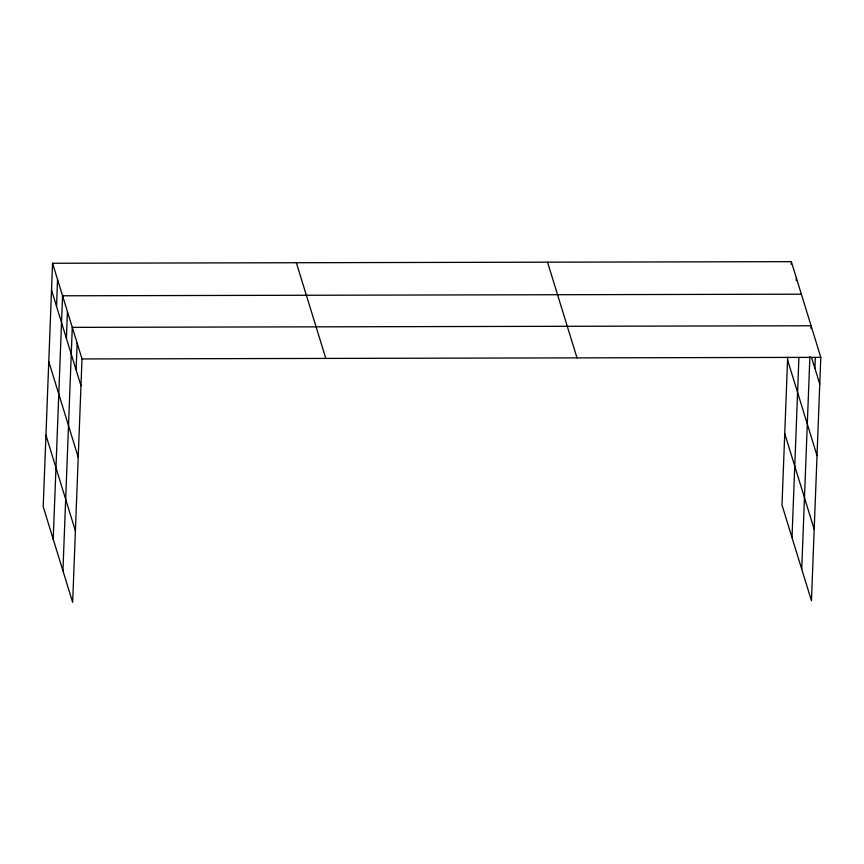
<?xml version="1.0" encoding="UTF-8"?>
<svg xmlns="http://www.w3.org/2000/svg" width="864" height="864" viewBox="0 0 864 864"><rect width="100%" height="100%" fill="white"/><g stroke="black" fill="none" stroke-linecap="round" stroke-linejoin="round"><path stroke-width="1.3" d="M52.553 263.261L43.2 506.65L72.652 602.348L82.004 358.949L52.553 263.261L791.348 261.652L820.8 357.35L811.447 600.739L781.996 505.051L787.676 357.221M56.527 306.31L57.553 279.526M53.212 539.19L62.564 295.79L801.36 294.192M66.398 338.364L67.424 311.58M62.932 570.769L72.284 327.37L811.08 325.771L810.983 328.45M76.118 369.943L77.144 343.159M791.24 264.33L791.348 261.652M796.252 280.606L796.36 277.927M792.007 537.581L798.93 357.394M801.727 569.16L809.892 356.605M814.914 368.345L815.324 357.631M82.004 358.949L820.8 357.35M811.544 357.415L819.774 384.134M787.568 359.921L817.02 455.62M784.739 433.566L814.19 529.265M547.549 262.181L577.001 357.88M296.352 262.732L325.804 358.42M51.516 290.045L80.978 385.733M48.773 361.519L78.224 457.218M45.943 435.164L75.395 530.863"/></g></svg>
